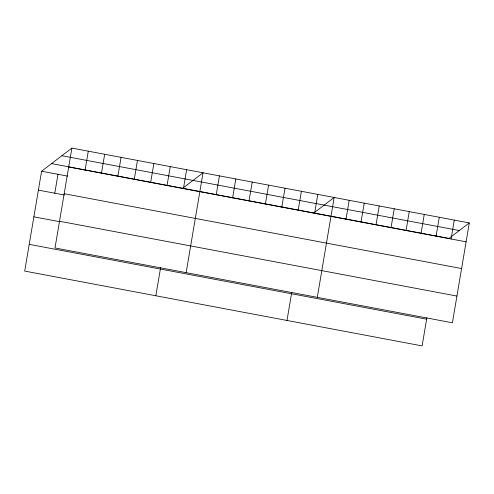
<?xml version="1.0" encoding="UTF-8"?>
<svg xmlns="http://www.w3.org/2000/svg" width="494" height="494" viewBox="0 0 494 494"><rect width="100%" height="100%" fill="white"/><g stroke="black" fill="none" stroke-linecap="round" stroke-linejoin="round"><path stroke-width="0.74" d="M71.889 148.095L55.001 247.963L452.411 322.786L469.3 222.918L71.889 148.095L41.589 171.214L24.7 271.083L422.111 345.905L426.872 317.741M54.785 193.21L57.983 174.302M85.085 170.09L88.284 151.183M101.48 173.178L104.679 154.27M117.875 176.265L121.073 157.358M134.269 179.353L137.462 160.439M150.658 182.434L153.856 163.526M167.052 185.522L170.251 166.614M155.845 295.77L160.606 267.606M183.447 188.609L186.646 169.701M186.145 272.651L203.034 172.789L182.737 188.276M216.23 194.784L219.429 175.876M232.625 197.866L235.823 178.958M249.019 200.953L252.218 182.045M265.414 204.041L268.606 185.133M281.802 207.128L285.001 188.22M298.197 210.216L301.396 191.308M286.989 320.464L291.75 292.3M314.592 213.303L317.79 194.395M317.29 297.345L334.179 197.477L313.881 212.97M345.998 219.213L349.196 200.305M361.009 222.041L364.208 203.133M376.02 224.869L379.219 205.961M391.038 227.697L394.237 208.783M406.049 230.519L409.248 211.611M421.061 233.347L424.26 214.439M436.079 236.175L439.271 217.267M451.09 239.003L454.289 220.089M469.3 222.918L448.997 238.411L51.592 163.588M61.892 155.727L459.303 230.55M68.697 167.003L466.101 241.825M41.589 171.214L67.672 176.123M64.177 193.722L461.581 268.545M38.39 190.122L64.473 195.031M59.521 221.244L456.925 296.067M33.876 216.841L59.212 221.608M29.22 244.363L426.625 319.186"/></g></svg>
